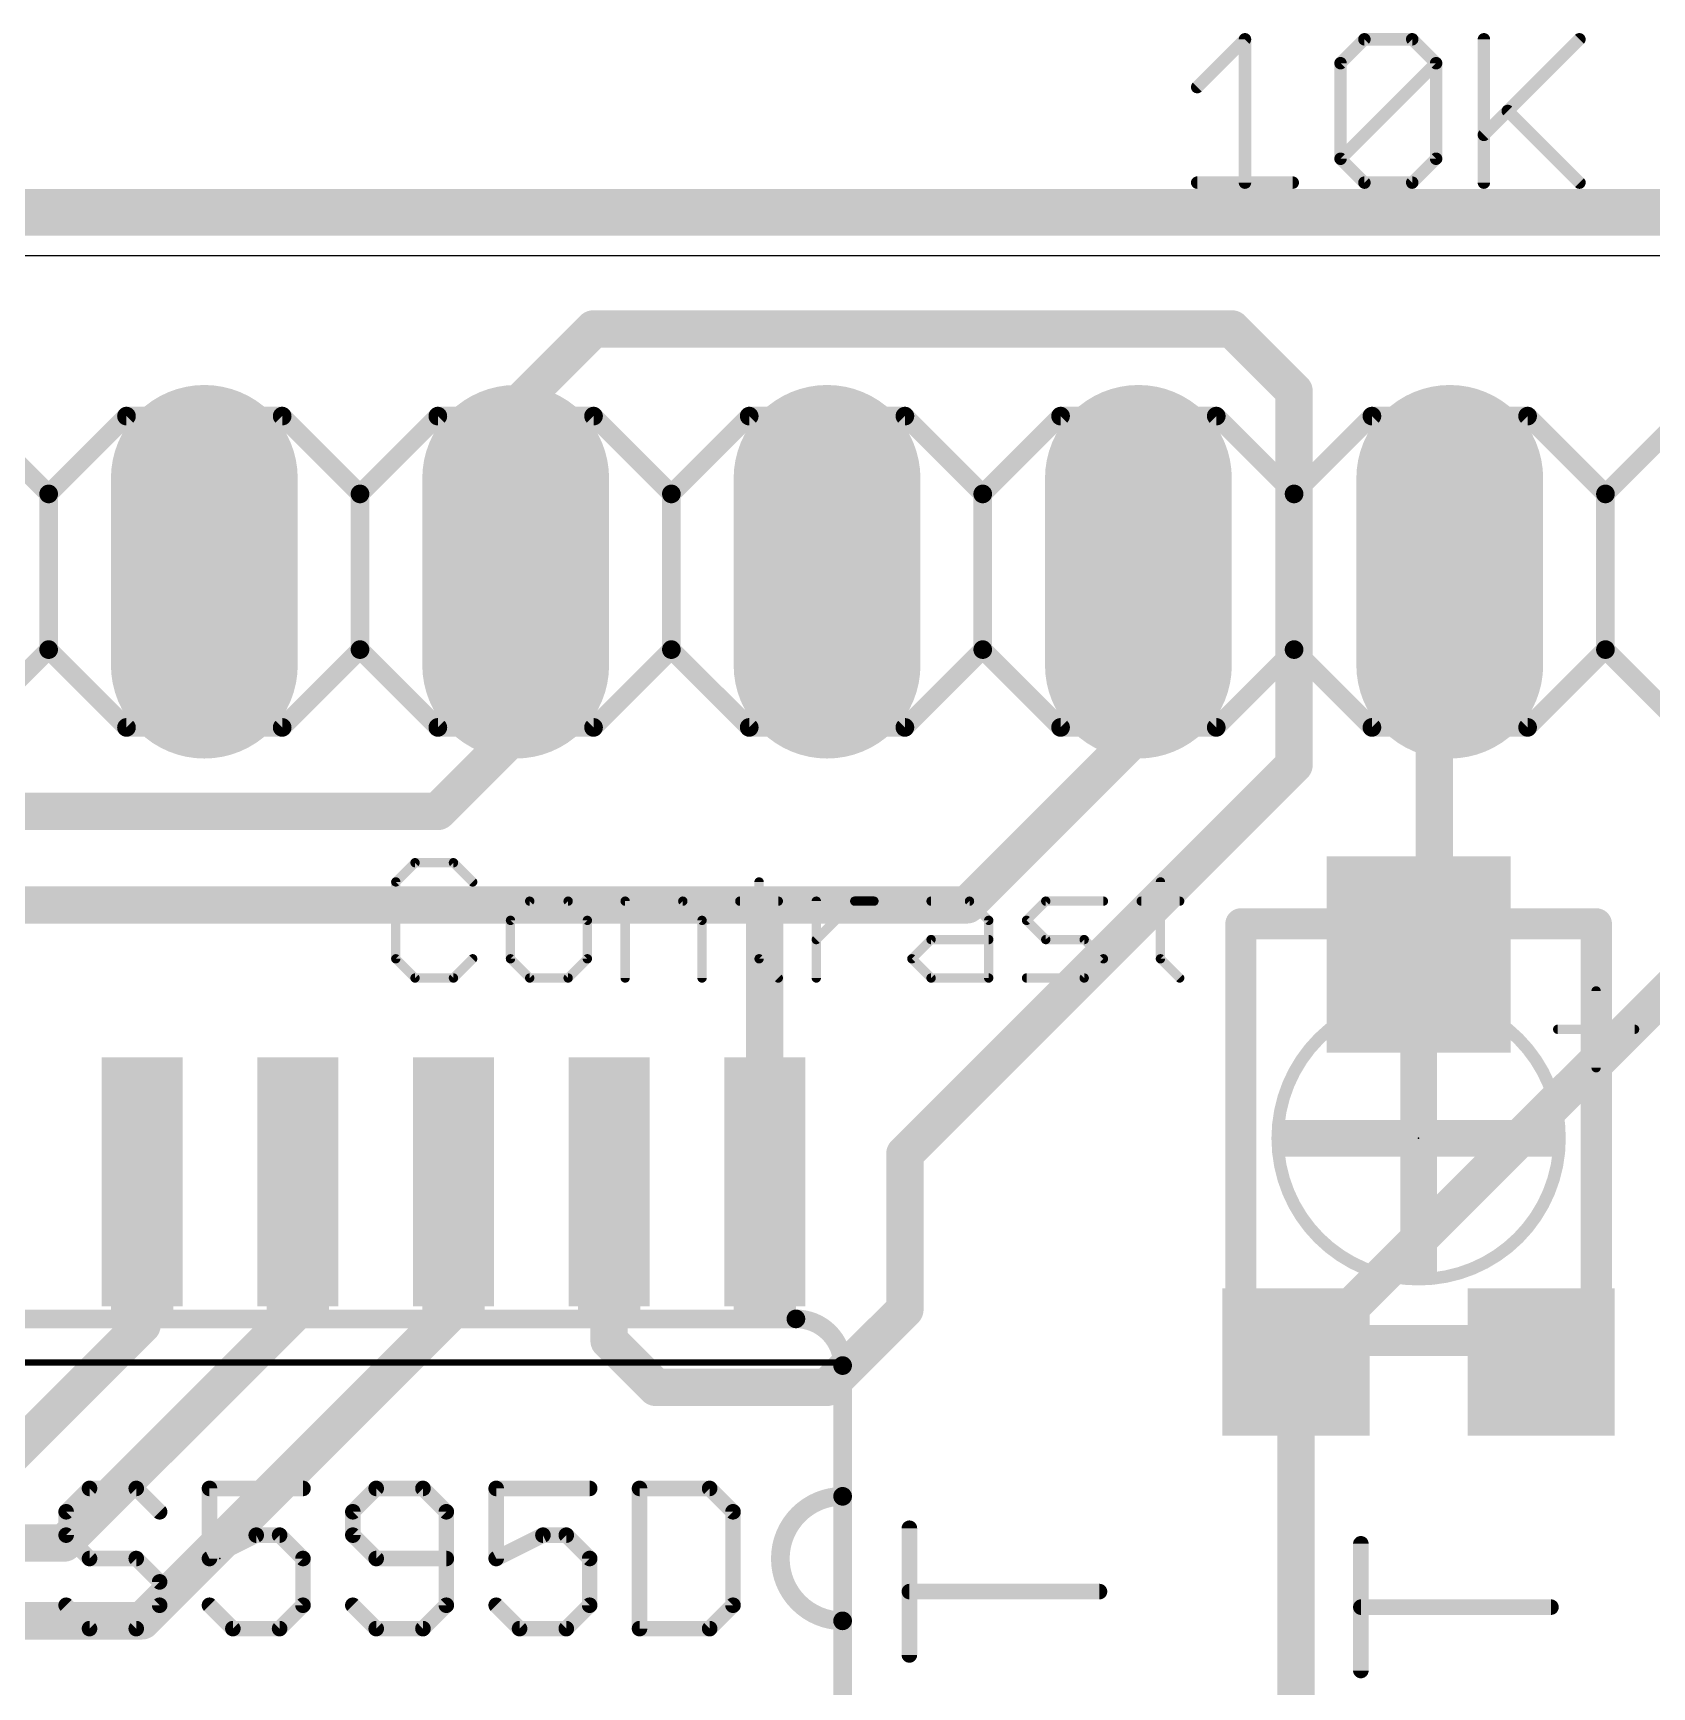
# Model space of a CAD drawing. Extents: x -4.4 to 50.7, y -2.2 to 26.3.
# Drawn here: x 25.53 to 38.73, y 10.64 to 24.13 of the extents above; entities that cross this region are included whole.
import ezdxf

# ---------------------------------------------------------------- set-up
doc = ezdxf.new("R2010")
doc.units = 0
for name, color, linetype in [('1', 12, 'CONTINUOUS'), ('16', 132, 'CONTINUOUS'), ('17', 110, 'CONTINUOUS'), ('20', 53, 'CONTINUOUS'), ('21', 253, 'CONTINUOUS'), ('23', 53, 'CONTINUOUS'), ('27', 253, 'CONTINUOUS'), ('51', 253, 'CONTINUOUS')]:
    doc.layers.add(name, color=color, linetype=linetype)

# ---------------------------------------------------------------- blocks, each defined once
blk = doc.blocks.new('RECT')
blk.add_solid([(-0.5, -0.5), (0.5, -0.5), (-0.5, 0.5), (0.5, 0.5)])
blk = doc.blocks.new('LONGP100')
at = {"const_width": 1}
blk.add_lwpolyline([(-0.5, 0), (0.5, 0)], dxfattribs=at)
at = {"const_width": 0.5}
for points in [[(-0.5, 0.25, 1), (-0.5, -0.25)], [(0.5, -0.25, 1), (0.5, 0.25)]]:
    blk.add_lwpolyline(points, format="xyb", dxfattribs=at)

msp = doc.modelspace()

# ---------------------------------------------------------------- linework, layer by layer
at = {"layer": '1'}
for points, const_width in [([(50.165, 22.733), (-1.397, 22.733)], 0.254), ([(29.464, 21.082), (30.099, 21.717)], 0.3048), ([(30.099, 21.717), (35.306, 21.717)], 0.3048), ([(35.306, 21.717), (35.814, 21.209)], 0.3048), ([(35.814, 21.209), (35.814, 18.161)], 0.3048), ([(29.464, 19.7358), (29.464, 21.082)], 0.3048), ([(29.464, 18.415), (29.464, 19.7358)], 0.3048), ([(34.417, 19.558), (34.544, 19.685)], 0.3048), ([(34.544, 19.685), (34.544, 19.7358)], 0.3048), ([(36.957, 19.685), (37.0332, 19.685)], 0.3048), ([(36.957, 16.74), (36.957, 19.685)], 0.3048), ([(37.0332, 19.685), (37.084, 19.7358)], 0.3048), ([(34.544, 19.431), (34.417, 19.558)], 0.3048), ([(34.544, 18.415), (34.544, 19.431)], 0.3048), ([(28.829, 17.78), (29.464, 18.415)], 0.3048), ([(33.147, 17.018), (34.544, 18.415)], 0.3048), ([(35.814, 18.161), (32.639, 14.986)], 0.3048), ([(15.875, 17.78), (28.829, 17.78)], 0.3048), ([(19.812, 17.018), (31.496, 17.018)], 0.3048), ([(31.496, 17.018), (33.147, 17.018)], 0.3048), ([(31.496, 17.018), (31.496, 14.7574)], 0.3048), ([(36.83, 16.613), (36.957, 16.74)], 0.3048), ([(35.83, 13.288), (39.052, 16.51)], 0.3048), ([(32.639, 14.986), (32.639, 13.716)], 0.3048), ([(26.416, 13.589), (26.416, 14.7574)], 0.3048), ([(27.686, 13.716), (27.686, 14.7574)], 0.3048), ([(28.956, 13.716), (28.956, 14.7574)], 0.3048), ([(30.226, 13.462), (30.226, 14.7574)], 0.3048), ([(25.781, 11.811), (27.686, 13.716)], 0.3048), ([(26.416, 11.176), (28.956, 13.716)], 0.3048), ([(32.639, 13.716), (32.004, 13.081)], 0.3048), ([(25.273, 12.446), (26.416, 13.589)], 0.3048), ([(30.607, 13.081), (30.226, 13.462)], 0.3048), ([(35.83, 8.525), (35.83, 13.288)], 0.3048), ([(32.004, 13.081), (30.607, 13.081)], 0.3048), ([(12.7, 11.811), (25.781, 11.811)], 0.3048), ([(11.684, 11.176), (26.416, 11.176)], 0.3048)]:
    msp.add_lwpolyline(points, dxfattribs=dict(at, const_width=const_width))
at = {"layer": '1', "const_width": 0.1524}
for points in [[(30.099, 21.7932, 1), (30.099, 21.6408)], [(30.1529, 21.6631, 1), (30.0451, 21.7709)], [(35.3599, 21.7709, 1), (35.2521, 21.6631)], [(35.306, 21.6408, 1), (35.306, 21.7932)], [(35.8902, 21.209, 1), (35.7378, 21.209)], [(35.7601, 21.1551, 1), (35.8679, 21.2629)], [(29.5402, 21.082, 1), (29.3878, 21.082)], [(29.4101, 21.1359, 1), (29.5179, 21.0281)], [(29.5402, 19.7358, 1), (29.3878, 19.7358)], [(34.6202, 19.7358, 1), (34.4678, 19.7358)], [(34.5979, 19.6311, 1), (34.4901, 19.7389)], [(36.957, 19.7612, 1), (36.957, 19.6088)], [(37.0332, 19.685, 1), (36.8808, 19.685)], [(37.1379, 19.6819, 1), (37.0301, 19.7897)], [(37.0332, 19.6088, 1), (37.0332, 19.7612)], [(29.3878, 19.7358, 1), (29.5402, 19.7358)], [(34.4709, 19.6119, 1), (34.3631, 19.5041)], [(34.4678, 19.685, 1), (34.6202, 19.685)], [(36.9793, 19.7389, 1), (37.0871, 19.6311)], [(34.3631, 19.6119, 1), (34.4709, 19.5041)], [(34.6202, 19.431, 1), (34.4678, 19.431)], [(34.4901, 19.3771, 1), (34.5979, 19.4849)], [(29.3878, 18.415, 1), (29.5402, 18.415)], [(29.5179, 18.3611, 1), (29.4101, 18.4689)], [(34.4678, 18.415, 1), (34.6202, 18.415)], [(34.5979, 18.3611, 1), (34.4901, 18.4689)], [(35.7378, 18.161, 1), (35.8902, 18.161)], [(35.8679, 18.1071, 1), (35.7601, 18.2149)], [(28.7751, 17.8339, 1), (28.8829, 17.7261)], [(28.829, 17.7038, 1), (28.829, 17.8562)], [(31.496, 17.0942, 1), (31.496, 16.9418)], [(31.5722, 17.018, 1), (31.4198, 17.018)], [(31.496, 16.9418, 1), (31.496, 17.0942)], [(33.0931, 17.0719, 1), (33.2009, 16.9641)], [(33.147, 16.9418, 1), (33.147, 17.0942)], [(37.0109, 16.6861, 1), (36.9031, 16.7939)], [(36.7761, 16.6669, 1), (36.8839, 16.5591)], [(36.8808, 16.74, 1), (37.0332, 16.74)], [(32.7152, 14.986, 1), (32.5628, 14.986)], [(32.5851, 15.0399, 1), (32.6929, 14.9321)], [(26.4922, 14.7574, 1), (26.3398, 14.7574)], [(27.7622, 14.7574, 1), (27.6098, 14.7574)], [(29.0322, 14.7574, 1), (28.8798, 14.7574)], [(30.3022, 14.7574, 1), (30.1498, 14.7574)], [(31.4198, 14.7574, 1), (31.5722, 14.7574)], [(27.6098, 13.716, 1), (27.7622, 13.716)], [(27.7399, 13.6621, 1), (27.6321, 13.7699)], [(28.8798, 13.716, 1), (29.0322, 13.716)], [(29.0099, 13.6621, 1), (28.9021, 13.7699)], [(32.5628, 13.716, 1), (32.7152, 13.716)], [(32.6929, 13.6621, 1), (32.5851, 13.7699)], [(26.3398, 13.589, 1), (26.4922, 13.589)], [(26.4699, 13.5351, 1), (26.3621, 13.6429)], [(30.2799, 13.5159, 1), (30.1721, 13.4081)], [(30.1498, 13.462, 1), (30.3022, 13.462)], [(35.9062, 13.288, 1), (35.7538, 13.288)], [(35.7761, 13.3419, 1), (35.8839, 13.2341)], [(30.607, 13.1572, 1), (30.607, 13.0048)], [(32.004, 13.0048, 1), (32.004, 13.1572)], [(30.5531, 13.0271, 1), (30.6609, 13.1349)], [(31.9501, 13.1349, 1), (32.0579, 13.0271)], [(25.7271, 11.8649, 1), (25.8349, 11.7571)], [(25.781, 11.7348, 1), (25.781, 11.8872)], [(26.3621, 11.2299, 1), (26.4699, 11.1221)], [(26.416, 11.0998, 1), (26.416, 11.2522)]]:
    msp.add_lwpolyline(points, format="xyb", dxfattribs=at)
at = {"layer": '16', "const_width": 0.254}
msp.add_lwpolyline([(50.292, 22.606), (-0.635, 22.606)], dxfattribs=at)
at = {"layer": '20'}
msp.add_line((50.15, 22.314), (0.005, 22.314), dxfattribs=at)
at = {"layer": '21'}
for points, const_width in [([(25.019, 21.0058), (25.654, 20.3708)], 0.1524), ([(25.654, 20.3708), (26.289, 21.0058)], 0.1524), ([(26.289, 21.0058), (27.559, 21.0058)], 0.1524), ([(28.194, 20.3708), (27.559, 21.0058)], 0.1524), ([(28.194, 20.3708), (28.829, 21.0058)], 0.1524), ([(28.829, 21.0058), (30.099, 21.0058)], 0.1524), ([(30.099, 21.0058), (30.734, 20.3708)], 0.1524), ([(30.734, 20.3708), (31.369, 21.0058)], 0.1524), ([(31.369, 21.0058), (32.639, 21.0058)], 0.1524), ([(32.639, 21.0058), (33.274, 20.3708)], 0.1524), ([(33.274, 20.3708), (33.909, 21.0058)], 0.1524), ([(33.909, 21.0058), (35.179, 21.0058)], 0.1524), ([(35.814, 20.3708), (35.179, 21.0058)], 0.1524), ([(35.814, 20.3708), (36.449, 21.0058)], 0.1524), ([(36.449, 21.0058), (37.719, 21.0058)], 0.1524), ([(37.719, 21.0058), (38.354, 20.3708)], 0.1524), ([(38.354, 20.3708), (38.989, 21.0058)], 0.1524), ([(25.654, 19.1008), (25.654, 20.3708)], 0.1524), ([(28.194, 19.1008), (28.194, 20.3708)], 0.1524), ([(30.734, 19.1008), (30.734, 20.3708)], 0.1524), ([(33.274, 19.1008), (33.274, 20.3708)], 0.1524), ([(35.814, 19.1008), (35.814, 20.3708)], 0.1524), ([(38.354, 19.1008), (38.354, 20.3708)], 0.1524), ([(25.654, 19.1008), (25.019, 18.4658)], 0.1524), ([(26.289, 18.4658), (25.654, 19.1008)], 0.1524), ([(27.559, 18.4658), (28.194, 19.1008)], 0.1524), ([(28.829, 18.4658), (28.194, 19.1008)], 0.1524), ([(30.734, 19.1008), (30.099, 18.4658)], 0.1524), ([(31.369, 18.4658), (30.734, 19.1008)], 0.1524), ([(33.274, 19.1008), (32.639, 18.4658)], 0.1524), ([(33.909, 18.4658), (33.274, 19.1008)], 0.1524), ([(35.179, 18.4658), (35.814, 19.1008)], 0.1524), ([(36.449, 18.4658), (35.814, 19.1008)], 0.1524), ([(38.354, 19.1008), (37.719, 18.4658)], 0.1524), ([(38.989, 18.4658), (38.354, 19.1008)], 0.1524), ([(27.559, 18.4658), (26.289, 18.4658)], 0.1524), ([(30.099, 18.4658), (28.829, 18.4658)], 0.1524), ([(32.639, 18.4658), (31.369, 18.4658)], 0.1524), ([(35.179, 18.4658), (33.909, 18.4658)], 0.1524), ([(37.719, 18.4658), (36.449, 18.4658)], 0.1524), ([(28.6429, 17.3617), (28.4861, 17.2049)], 0.0762), ([(28.9564, 17.3617), (28.6429, 17.3617)], 0.0762), ([(29.1132, 17.2049), (28.9564, 17.3617)], 0.0762), ([(28.4861, 17.2049), (28.4861, 16.5779)], 0.0762), ([(31.4494, 17.2049), (31.4494, 16.5779)], 0.0762), ([(34.7237, 17.2049), (34.7237, 16.5779)], 0.0762), ([(29.5784, 17.0482), (29.4216, 16.8914)], 0.0762), ([(29.8919, 17.0482), (29.5784, 17.0482)], 0.0762), ([(30.0487, 16.8914), (29.8919, 17.0482)], 0.0762), ([(30.3571, 16.4211), (30.3571, 17.0482)], 0.0762), ([(30.3571, 17.0482), (30.8274, 17.0482)], 0.0762), ([(30.8274, 17.0482), (30.9842, 16.8914)], 0.0762), ([(31.2927, 17.0482), (31.6062, 17.0482)], 0.0762), ([(31.9163, 16.4211), (31.9163, 17.0482)], 0.0762), ([(31.9163, 16.7346), (32.2299, 17.0482)], 0.0762), ([(32.2299, 17.0482), (32.3866, 17.0482)], 0.0762), ([(32.8527, 17.0482), (33.1662, 17.0482)], 0.0762), ([(33.1662, 17.0482), (33.323, 16.8914)], 0.0762), ([(33.6315, 16.8914), (33.7882, 17.0482)], 0.0762), ([(33.7882, 17.0482), (34.2585, 17.0482)], 0.0762), ([(34.567, 17.0482), (34.8805, 17.0482)], 0.0762), ([(29.4216, 16.8914), (29.4216, 16.5779)], 0.0762), ([(30.0487, 16.5779), (30.0487, 16.8914)], 0.0762), ([(30.9842, 16.8914), (30.9842, 16.4211)], 0.0762), ([(33.323, 16.8914), (33.323, 16.4211)], 0.0762), ([(33.7882, 16.7346), (33.6315, 16.8914)], 0.0762), ([(35.38, 14.713), (35.38, 16.863)], 0.254), ([(35.38, 16.863), (35.98, 16.863)], 0.254), ([(38.28, 16.863), (37.68, 16.863)], 0.254), ([(38.28, 14.713), (38.28, 16.863)], 0.254), ([(32.6959, 16.5779), (32.8527, 16.7346)], 0.0762), ([(32.8527, 16.7346), (33.323, 16.7346)], 0.0762), ([(34.1018, 16.7346), (33.7882, 16.7346)], 0.0762), ([(34.2585, 16.5779), (34.1018, 16.7346)], 0.0762), ([(28.4861, 16.5779), (28.6429, 16.4211)], 0.0762), ([(28.9564, 16.4211), (29.1132, 16.5779)], 0.0762), ([(29.4216, 16.5779), (29.5784, 16.4211)], 0.0762), ([(29.8919, 16.4211), (30.0487, 16.5779)], 0.0762), ([(31.4494, 16.5779), (31.6062, 16.4211)], 0.0762), ([(32.8527, 16.4211), (32.6959, 16.5779)], 0.0762), ([(34.1018, 16.4211), (34.2585, 16.5779)], 0.0762), ([(34.7237, 16.5779), (34.8805, 16.4211)], 0.0762), ([(28.6429, 16.4211), (28.9564, 16.4211)], 0.0762), ([(29.5784, 16.4211), (29.8919, 16.4211)], 0.0762), ([(33.323, 16.4211), (32.8527, 16.4211)], 0.0762), ([(33.6315, 16.4211), (34.1018, 16.4211)], 0.0762), ([(38.2781, 16.3159), (38.2781, 15.6889)], 0.0762), ([(37.9646, 16.0024), (38.5917, 16.0024)], 0.0762), ([(31.75, 13.6398), (22.352, 13.6398)], 0.1524), ([(32.131, 13.2842), (21.971, 13.2842)], 0.0508), ([(32.131, 12.192), (32.131, 13.2588)], 0.1524), ([(32.131, 11.176), (32.131, 12.192)], 0.1524), ([(32.6758, 10.8977), (32.6758, 11.9315)], 0.127), ([(36.3588, 10.7707), (36.3588, 11.8045)], 0.127), ([(34.2265, 11.4146), (32.6758, 11.4146)], 0.127), ([(37.9095, 11.2876), (36.3588, 11.2876)], 0.127), ([(32.131, 10.1092), (32.131, 11.176)], 0.1524)]:
    msp.add_lwpolyline(points, dxfattribs=dict(at, const_width=const_width))
for points, const_width in [([(26.289, 21.0439, 1), (26.289, 20.9677)], 0.0762), ([(26.3159, 20.9789, 1), (26.2621, 21.0327)], 0.0762), ([(27.5859, 21.0327, 1), (27.5321, 20.9789)], 0.0762), ([(27.559, 20.9677, 1), (27.559, 21.0439)], 0.0762), ([(28.829, 21.0439, 1), (28.829, 20.9677)], 0.0762), ([(28.8559, 20.9789, 1), (28.8021, 21.0327)], 0.0762), ([(30.1259, 21.0327, 1), (30.0721, 20.9789)], 0.0762), ([(30.099, 20.9677, 1), (30.099, 21.0439)], 0.0762), ([(31.369, 21.0439, 1), (31.369, 20.9677)], 0.0762), ([(31.3959, 20.9789, 1), (31.3421, 21.0327)], 0.0762), ([(32.6659, 21.0327, 1), (32.6121, 20.9789)], 0.0762), ([(32.639, 20.9677, 1), (32.639, 21.0439)], 0.0762), ([(33.909, 21.0439, 1), (33.909, 20.9677)], 0.0762), ([(33.9359, 20.9789, 1), (33.8821, 21.0327)], 0.0762), ([(35.2059, 21.0327, 1), (35.1521, 20.9789)], 0.0762), ([(35.179, 20.9677, 1), (35.179, 21.0439)], 0.0762), ([(36.449, 21.0439, 1), (36.449, 20.9677)], 0.0762), ([(36.4759, 20.9789, 1), (36.4221, 21.0327)], 0.0762), ([(37.7459, 21.0327, 1), (37.6921, 20.9789)], 0.0762), ([(37.719, 20.9677, 1), (37.719, 21.0439)], 0.0762), ([(25.6921, 20.3708, 1), (25.6159, 20.3708)], 0.0762), ([(25.6271, 20.3977, 1), (25.6809, 20.3439)], 0.0762), ([(25.6271, 20.3439, 1), (25.6809, 20.3977)], 0.0762), ([(28.2321, 20.3708, 1), (28.1559, 20.3708)], 0.0762), ([(28.1671, 20.3977, 1), (28.2209, 20.3439)], 0.0762), ([(28.1671, 20.3439, 1), (28.2209, 20.3977)], 0.0762), ([(30.7721, 20.3708, 1), (30.6959, 20.3708)], 0.0762), ([(30.7071, 20.3977, 1), (30.7609, 20.3439)], 0.0762), ([(30.7071, 20.3439, 1), (30.7609, 20.3977)], 0.0762), ([(33.3121, 20.3708, 1), (33.2359, 20.3708)], 0.0762), ([(33.2471, 20.3977, 1), (33.3009, 20.3439)], 0.0762), ([(33.2471, 20.3439, 1), (33.3009, 20.3977)], 0.0762), ([(35.8521, 20.3708, 1), (35.7759, 20.3708)], 0.0762), ([(35.7871, 20.3977, 1), (35.8409, 20.3439)], 0.0762), ([(35.7871, 20.3439, 1), (35.8409, 20.3977)], 0.0762), ([(38.3921, 20.3708, 1), (38.3159, 20.3708)], 0.0762), ([(38.3271, 20.3977, 1), (38.3809, 20.3439)], 0.0762), ([(38.3271, 20.3439, 1), (38.3809, 20.3977)], 0.0762), ([(25.6809, 19.1277, 1), (25.6271, 19.0739)], 0.0762), ([(25.6809, 19.0739, 1), (25.6271, 19.1277)], 0.0762), ([(28.2209, 19.1277, 1), (28.1671, 19.0739)], 0.0762), ([(28.2209, 19.0739, 1), (28.1671, 19.1277)], 0.0762), ([(30.7609, 19.1277, 1), (30.7071, 19.0739)], 0.0762), ([(30.7609, 19.0739, 1), (30.7071, 19.1277)], 0.0762), ([(33.3009, 19.1277, 1), (33.2471, 19.0739)], 0.0762), ([(33.3009, 19.0739, 1), (33.2471, 19.1277)], 0.0762), ([(35.8409, 19.1277, 1), (35.7871, 19.0739)], 0.0762), ([(35.8409, 19.0739, 1), (35.7871, 19.1277)], 0.0762), ([(38.3809, 19.1277, 1), (38.3271, 19.0739)], 0.0762), ([(38.3809, 19.0739, 1), (38.3271, 19.1277)], 0.0762), ([(25.6159, 19.1008, 1), (25.6921, 19.1008)], 0.0762), ([(28.1559, 19.1008, 1), (28.2321, 19.1008)], 0.0762), ([(30.6959, 19.1008, 1), (30.7721, 19.1008)], 0.0762), ([(33.2359, 19.1008, 1), (33.3121, 19.1008)], 0.0762), ([(35.7759, 19.1008, 1), (35.8521, 19.1008)], 0.0762), ([(38.3159, 19.1008, 1), (38.3921, 19.1008)], 0.0762), ([(26.289, 18.5039, 1), (26.289, 18.4277)], 0.0762), ([(26.2621, 18.4389, 1), (26.3159, 18.4927)], 0.0762), ([(27.5321, 18.4927, 1), (27.5859, 18.4389)], 0.0762), ([(27.559, 18.4277, 1), (27.559, 18.5039)], 0.0762), ([(28.829, 18.5039, 1), (28.829, 18.4277)], 0.0762), ([(28.8021, 18.4389, 1), (28.8559, 18.4927)], 0.0762), ([(30.0721, 18.4927, 1), (30.1259, 18.4389)], 0.0762), ([(30.099, 18.4277, 1), (30.099, 18.5039)], 0.0762), ([(31.369, 18.5039, 1), (31.369, 18.4277)], 0.0762), ([(31.3421, 18.4389, 1), (31.3959, 18.4927)], 0.0762), ([(32.6121, 18.4927, 1), (32.6659, 18.4389)], 0.0762), ([(32.639, 18.4277, 1), (32.639, 18.5039)], 0.0762), ([(33.909, 18.5039, 1), (33.909, 18.4277)], 0.0762), ([(33.8821, 18.4389, 1), (33.9359, 18.4927)], 0.0762), ([(35.1521, 18.4927, 1), (35.2059, 18.4389)], 0.0762), ([(35.179, 18.4277, 1), (35.179, 18.5039)], 0.0762), ([(36.449, 18.5039, 1), (36.449, 18.4277)], 0.0762), ([(36.4221, 18.4389, 1), (36.4759, 18.4927)], 0.0762), ([(37.6921, 18.4927, 1), (37.7459, 18.4389)], 0.0762), ([(37.719, 18.4277, 1), (37.719, 18.5039)], 0.0762), ([(28.6429, 17.3808, 1), (28.6429, 17.3427)], 0.0381), ([(28.6563, 17.3482, 1), (28.6294, 17.3752)], 0.0381), ([(28.9699, 17.3752, 1), (28.9429, 17.3482)], 0.0381), ([(28.9564, 17.3427, 1), (28.9564, 17.3808)], 0.0381), ([(28.5052, 17.2049, 1), (28.4671, 17.2049)], 0.0381), ([(28.4726, 17.2184, 1), (28.4996, 17.1915)], 0.0381), ([(29.0997, 17.1915, 1), (29.1266, 17.2184)], 0.0381), ([(31.4685, 17.2049, 1), (31.4304, 17.2049)], 0.0381), ([(34.7428, 17.2049, 1), (34.7047, 17.2049)], 0.0381), ([(29.5784, 17.0672, 1), (29.5784, 17.0291)], 0.0381), ([(29.5919, 17.0347, 1), (29.5649, 17.0616)], 0.0381), ([(29.9054, 17.0616, 1), (29.8784, 17.0347)], 0.0381), ([(29.8919, 17.0291, 1), (29.8919, 17.0672)], 0.0381), ([(30.3571, 17.0672, 1), (30.3571, 17.0291)], 0.0381), ([(30.3762, 17.0482, 1), (30.3381, 17.0482)], 0.0381), ([(30.8409, 17.0616, 1), (30.814, 17.0347)], 0.0381), ([(30.8274, 17.0291, 1), (30.8274, 17.0672)], 0.0381), ([(31.2927, 17.0672, 1), (31.2927, 17.0291)], 0.0381), ([(31.6062, 17.0291, 1), (31.6062, 17.0672)], 0.0381), ([(31.9354, 17.0482, 1), (31.8973, 17.0482)], 0.0381), ([(32.2299, 17.0672, 1), (32.2299, 17.0291)], 0.0381), ([(32.2433, 17.0347, 1), (32.2164, 17.0616)], 0.0381), ([(32.3866, 17.0291, 1), (32.3866, 17.0672)], 0.0381), ([(32.8527, 17.0672, 1), (32.8527, 17.0291)], 0.0381), ([(33.1797, 17.0616, 1), (33.1528, 17.0347)], 0.0381), ([(33.1662, 17.0291, 1), (33.1662, 17.0672)], 0.0381), ([(33.7882, 17.0672, 1), (33.7882, 17.0291)], 0.0381), ([(33.8017, 17.0347, 1), (33.7747, 17.0616)], 0.0381), ([(34.2585, 17.0291, 1), (34.2585, 17.0672)], 0.0381), ([(34.567, 17.0672, 1), (34.567, 17.0291)], 0.0381), ([(34.8805, 17.0291, 1), (34.8805, 17.0672)], 0.0381), ([(29.4407, 16.8914, 1), (29.4026, 16.8914)], 0.0381), ([(29.4081, 16.9049, 1), (29.4351, 16.8779)], 0.0381), ([(30.0677, 16.8914, 1), (30.0296, 16.8914)], 0.0381), ([(30.0352, 16.8779, 1), (30.0622, 16.9049)], 0.0381), ([(31.0033, 16.8914, 1), (30.9652, 16.8914)], 0.0381), ([(30.9707, 16.8779, 1), (30.9977, 16.9049)], 0.0381), ([(33.3421, 16.8914, 1), (33.304, 16.8914)], 0.0381), ([(33.3095, 16.8779, 1), (33.3365, 16.9049)], 0.0381), ([(33.6449, 16.9049, 1), (33.618, 16.8779)], 0.0381), ([(33.618, 16.9049, 1), (33.6449, 16.8779)], 0.0381), ([(35.4435, 16.863, 1), (35.3165, 16.863)], 0.127), ([(35.38, 16.9265, 1), (35.38, 16.7995)], 0.127), ([(35.98, 16.7995, 1), (35.98, 16.9265)], 0.127), ([(37.68, 16.9265, 1), (37.68, 16.7995)], 0.127), ([(38.3435, 16.863, 1), (38.2165, 16.863)], 0.127), ([(38.28, 16.7995, 1), (38.28, 16.9265)], 0.127), ([(31.9029, 16.7481, 1), (31.9298, 16.7212)], 0.0381), ([(32.8527, 16.7537, 1), (32.8527, 16.7156)], 0.0381), ([(32.8662, 16.7212, 1), (32.8392, 16.7481)], 0.0381), ([(33.323, 16.7156, 1), (33.323, 16.7537)], 0.0381), ([(33.7882, 16.7537, 1), (33.7882, 16.7156)], 0.0381), ([(33.7747, 16.7212, 1), (33.8017, 16.7481)], 0.0381), ([(34.1152, 16.7481, 1), (34.0883, 16.7212)], 0.0381), ([(34.1018, 16.7156, 1), (34.1018, 16.7537)], 0.0381), ([(28.4996, 16.5913, 1), (28.4726, 16.5644)], 0.0381), ([(29.1266, 16.5644, 1), (29.0997, 16.5913)], 0.0381), ([(29.4351, 16.5913, 1), (29.4081, 16.5644)], 0.0381), ([(30.0622, 16.5644, 1), (30.0352, 16.5913)], 0.0381), ([(31.4629, 16.5913, 1), (31.436, 16.5644)], 0.0381), ([(32.7094, 16.5913, 1), (32.6825, 16.5644)], 0.0381), ([(32.6825, 16.5913, 1), (32.7094, 16.5644)], 0.0381), ([(34.272, 16.5644, 1), (34.245, 16.5913)], 0.0381), ([(34.245, 16.5644, 1), (34.272, 16.5913)], 0.0381), ([(34.7372, 16.5913, 1), (34.7103, 16.5644)], 0.0381), ([(28.4671, 16.5779, 1), (28.5052, 16.5779)], 0.0381), ([(29.4026, 16.5779, 1), (29.4407, 16.5779)], 0.0381), ([(30.0296, 16.5779, 1), (30.0677, 16.5779)], 0.0381), ([(31.4304, 16.5779, 1), (31.4685, 16.5779)], 0.0381), ([(34.7047, 16.5779, 1), (34.7428, 16.5779)], 0.0381), ([(28.6429, 16.4401, 1), (28.6429, 16.402)], 0.0381), ([(28.6294, 16.4076, 1), (28.6563, 16.4346)], 0.0381), ([(28.9429, 16.4346, 1), (28.9699, 16.4076)], 0.0381), ([(28.9564, 16.402, 1), (28.9564, 16.4401)], 0.0381), ([(29.5784, 16.4401, 1), (29.5784, 16.402)], 0.0381), ([(29.5649, 16.4076, 1), (29.5919, 16.4346)], 0.0381), ([(29.8784, 16.4346, 1), (29.9054, 16.4076)], 0.0381), ([(29.8919, 16.402, 1), (29.8919, 16.4401)], 0.0381), ([(30.3381, 16.4211, 1), (30.3762, 16.4211)], 0.0381), ([(30.9652, 16.4211, 1), (31.0033, 16.4211)], 0.0381), ([(31.5927, 16.4076, 1), (31.6197, 16.4346)], 0.0381), ([(31.8973, 16.4211, 1), (31.9354, 16.4211)], 0.0381), ([(32.8527, 16.4401, 1), (32.8527, 16.402)], 0.0381), ([(32.8392, 16.4076, 1), (32.8662, 16.4346)], 0.0381), ([(33.304, 16.4211, 1), (33.3421, 16.4211)], 0.0381), ([(33.323, 16.402, 1), (33.323, 16.4401)], 0.0381), ([(33.6315, 16.4401, 1), (33.6315, 16.402)], 0.0381), ([(34.0883, 16.4346, 1), (34.1152, 16.4076)], 0.0381), ([(34.1018, 16.402, 1), (34.1018, 16.4401)], 0.0381), ([(34.867, 16.4076, 1), (34.894, 16.4346)], 0.0381), ([(38.2972, 16.3159, 1), (38.2591, 16.3159)], 0.0381), ([(37.9646, 16.0215, 1), (37.9646, 15.9834)], 0.0381), ([(38.5917, 15.9834, 1), (38.5917, 16.0215)], 0.0381), ([(38.2591, 15.6889, 1), (38.2972, 15.6889)], 0.0381), ([(35.3165, 14.713, 1), (35.4435, 14.713)], 0.127), ([(38.2165, 14.713, 1), (38.3435, 14.713)], 0.127), ([(32.131, 13.2588, 0.4142), (31.75, 13.6398)], 0.1524), ([(31.75, 13.6779, 1), (31.75, 13.6017)], 0.0762), ([(31.75, 13.6017, 1), (31.75, 13.6779)], 0.0762), ([(32.1691, 13.2588, 1), (32.0929, 13.2588)], 0.0762), ([(32.0929, 13.2588, 1), (32.1691, 13.2588)], 0.0762), ([(32.131, 13.2715, 1), (32.131, 13.2969)], 0.0254), ([(32.131, 12.192, 1), (32.131, 11.176)], 0.1524), ([(32.1691, 12.192, 1), (32.0929, 12.192)], 0.0762), ([(32.0929, 12.192, 1), (32.1691, 12.192)], 0.0762), ([(32.131, 12.1539, 1), (32.131, 12.2301)], 0.0762), ([(32.7075, 11.9315, 1), (32.644, 11.9315)], 0.0635), ([(36.3905, 11.8045, 1), (36.327, 11.8045)], 0.0635), ([(32.6758, 11.4464, 1), (32.6758, 11.3829)], 0.0635), ([(34.2265, 11.3829, 1), (34.2265, 11.4464)], 0.0635), ([(36.3588, 11.3194, 1), (36.3588, 11.2559)], 0.0635), ([(37.9095, 11.2559, 1), (37.9095, 11.3194)], 0.0635), ([(32.1691, 11.176, 1), (32.0929, 11.176)], 0.0762), ([(32.0929, 11.176, 1), (32.1691, 11.176)], 0.0762), ([(32.131, 11.1379, 1), (32.131, 11.2141)], 0.0762), ([(32.644, 10.8977, 1), (32.7075, 10.8977)], 0.0635), ([(36.327, 10.7707, 1), (36.3905, 10.7707)], 0.0635)]:
    msp.add_lwpolyline(points, format="xyb", dxfattribs=dict(at, const_width=const_width))
at = {"layer": '23'}
for p in [(36.83, 15.113), (27.051, 11.684)]:
    msp.add_point(p, dxfattribs=at)
at = {"layer": '27'}
for points, const_width in [([(35.0236, 23.6904), (35.4134, 24.0802)], 0.1016), ([(35.4134, 24.0802), (35.4134, 22.9108)], 0.1016), ([(36.193, 23.8853), (36.3879, 24.0802)], 0.1016), ([(36.3879, 24.0802), (36.7777, 24.0802)], 0.1016), ([(36.7777, 24.0802), (36.9726, 23.8853)], 0.1016), ([(37.3624, 24.0802), (37.3624, 22.9108)], 0.1016), ([(37.3624, 23.3006), (38.142, 24.0802)], 0.1016), ([(36.193, 23.1057), (36.193, 23.8853)], 0.1016), ([(36.193, 23.1057), (36.9726, 23.8853)], 0.1016), ([(36.9726, 23.8853), (36.9726, 23.1057)], 0.1016), ([(37.5573, 23.4955), (38.142, 22.9108)], 0.1016), ([(36.3879, 22.9108), (36.193, 23.1057)], 0.1016), ([(36.9726, 23.1057), (36.7777, 22.9108)], 0.1016), ([(35.0236, 22.9108), (35.8032, 22.9108)], 0.1016), ([(36.7777, 22.9108), (36.3879, 22.9108)], 0.1016), ([(25.9874, 12.2565), (25.7967, 12.0658)], 0.127), ([(26.3687, 12.2565), (25.9874, 12.2565)], 0.127), ([(26.5593, 12.0658), (26.3687, 12.2565)], 0.127), ([(27.7287, 12.2565), (26.9661, 12.2565)], 0.127), ([(26.9661, 12.2565), (26.9661, 11.6845)], 0.127), ([(28.3261, 12.2565), (28.1355, 12.0658)], 0.127), ([(28.7075, 12.2565), (28.3261, 12.2565)], 0.127), ([(28.8981, 12.0658), (28.7075, 12.2565)], 0.127), ([(30.0675, 12.2565), (29.3049, 12.2565)], 0.127), ([(29.3049, 12.2565), (29.3049, 11.6845)], 0.127), ([(30.4743, 12.2565), (30.4743, 11.1125)], 0.127), ([(31.0463, 12.2565), (30.4743, 12.2565)], 0.127), ([(31.2369, 12.0658), (31.0463, 12.2565)], 0.127), ([(25.7967, 12.0658), (25.7967, 11.8752)], 0.127), ([(28.1355, 12.0658), (28.1355, 11.8752)], 0.127), ([(28.8981, 11.3032), (28.8981, 12.0658)], 0.127), ([(31.2369, 11.3032), (31.2369, 12.0658)], 0.127), ([(25.7967, 11.8752), (25.9874, 11.6845)], 0.127), ([(26.9661, 11.6845), (27.3474, 11.8752)], 0.127), ([(27.3474, 11.8752), (27.5381, 11.8752)], 0.127), ([(27.5381, 11.8752), (27.7287, 11.6845)], 0.127), ([(28.1355, 11.8752), (28.3261, 11.6845)], 0.127), ([(29.3049, 11.6845), (29.6862, 11.8752)], 0.127), ([(29.6862, 11.8752), (29.8769, 11.8752)], 0.127), ([(29.8769, 11.8752), (30.0675, 11.6845)], 0.127), ([(25.9874, 11.6845), (26.3687, 11.6845)], 0.127), ([(26.3687, 11.6845), (26.5593, 11.4938)], 0.127), ([(27.7287, 11.6845), (27.7287, 11.3032)], 0.127), ([(28.3261, 11.6845), (28.8981, 11.6845)], 0.127), ([(30.0675, 11.6845), (30.0675, 11.3032)], 0.127), ([(26.5593, 11.4938), (26.5593, 11.3032)], 0.127), ([(25.9874, 11.1125), (25.7967, 11.3032)], 0.127), ([(26.5593, 11.3032), (26.3687, 11.1125)], 0.127), ([(27.1568, 11.1125), (26.9661, 11.3032)], 0.127), ([(27.7287, 11.3032), (27.5381, 11.1125)], 0.127), ([(28.1355, 11.3032), (28.3261, 11.1125)], 0.127), ([(28.7075, 11.1125), (28.8981, 11.3032)], 0.127), ([(29.4955, 11.1125), (29.3049, 11.3032)], 0.127), ([(30.0675, 11.3032), (29.8769, 11.1125)], 0.127), ([(31.0463, 11.1125), (31.2369, 11.3032)], 0.127), ([(26.3687, 11.1125), (25.9874, 11.1125)], 0.127), ([(27.5381, 11.1125), (27.1568, 11.1125)], 0.127), ([(28.3261, 11.1125), (28.7075, 11.1125)], 0.127), ([(29.8769, 11.1125), (29.4955, 11.1125)], 0.127), ([(30.4743, 11.1125), (31.0463, 11.1125)], 0.127)]:
    msp.add_lwpolyline(points, dxfattribs=dict(at, const_width=const_width))
for points, const_width in [([(35.4388, 24.0802, 1), (35.388, 24.0802)], 0.0508), ([(35.4314, 24.0622, 1), (35.3954, 24.0982)], 0.0508), ([(36.3879, 24.1056, 1), (36.3879, 24.0548)], 0.0508), ([(36.4059, 24.0622, 1), (36.3699, 24.0982)], 0.0508), ([(36.7957, 24.0982, 1), (36.7597, 24.0622)], 0.0508), ([(36.7777, 24.0548, 1), (36.7777, 24.1056)], 0.0508), ([(37.3878, 24.0802, 1), (37.337, 24.0802)], 0.0508), ([(38.16, 24.0622, 1), (38.124, 24.0982)], 0.0508), ([(36.175, 23.9033, 1), (36.211, 23.8673)], 0.0508), ([(36.2184, 23.8853, 1), (36.1676, 23.8853)], 0.0508), ([(36.998, 23.8853, 1), (36.9472, 23.8853)], 0.0508), ([(36.9906, 23.8673, 1), (36.9546, 23.9033)], 0.0508), ([(36.9546, 23.8673, 1), (36.9906, 23.9033)], 0.0508), ([(35.0056, 23.7084, 1), (35.0416, 23.6724)], 0.0508), ([(37.5753, 23.5135, 1), (37.5393, 23.4775)], 0.0508), ([(37.3444, 23.3186, 1), (37.3804, 23.2826)], 0.0508), ([(36.211, 23.1237, 1), (36.175, 23.0877)], 0.0508), ([(36.175, 23.1237, 1), (36.211, 23.0877)], 0.0508), ([(36.1676, 23.1057, 1), (36.2184, 23.1057)], 0.0508), ([(36.9472, 23.1057, 1), (36.998, 23.1057)], 0.0508), ([(36.9906, 23.0877, 1), (36.9546, 23.1237)], 0.0508), ([(35.0236, 22.9362, 1), (35.0236, 22.8854)], 0.0508), ([(35.8032, 22.8854, 1), (35.8032, 22.9362)], 0.0508), ([(36.3879, 22.9362, 1), (36.3879, 22.8854)], 0.0508), ([(36.3699, 22.8928, 1), (36.4059, 22.9288)], 0.0508), ([(36.7597, 22.9288, 1), (36.7957, 22.8928)], 0.0508), ([(36.7777, 22.8854, 1), (36.7777, 22.9362)], 0.0508), ([(38.124, 22.8928, 1), (38.16, 22.9288)], 0.0508), ([(35.388, 22.9108, 1), (35.4388, 22.9108)], 0.0508), ([(37.337, 22.9108, 1), (37.3878, 22.9108)], 0.0508), ([(25.9874, 12.2882, 1), (25.9874, 12.2247)], 0.0635), ([(26.0098, 12.234, 1), (25.9649, 12.2789)], 0.0635), ([(26.3911, 12.2789, 1), (26.3462, 12.234)], 0.0635), ([(26.3687, 12.2247, 1), (26.3687, 12.2882)], 0.0635), ([(26.9661, 12.2882, 1), (26.9661, 12.2247)], 0.0635), ([(26.9978, 12.2565, 1), (26.9343, 12.2565)], 0.0635), ([(27.7287, 12.2247, 1), (27.7287, 12.2882)], 0.0635), ([(28.3261, 12.2882, 1), (28.3261, 12.2247)], 0.0635), ([(28.3486, 12.234, 1), (28.3037, 12.2789)], 0.0635), ([(28.7299, 12.2789, 1), (28.685, 12.234)], 0.0635), ([(28.7075, 12.2247, 1), (28.7075, 12.2882)], 0.0635), ([(29.3049, 12.2882, 1), (29.3049, 12.2247)], 0.0635), ([(29.3366, 12.2565, 1), (29.2731, 12.2565)], 0.0635), ([(30.0675, 12.2247, 1), (30.0675, 12.2882)], 0.0635), ([(30.506, 12.2565, 1), (30.4425, 12.2565)], 0.0635), ([(30.4743, 12.2882, 1), (30.4743, 12.2247)], 0.0635), ([(31.0687, 12.2789, 1), (31.0238, 12.234)], 0.0635), ([(31.0463, 12.2247, 1), (31.0463, 12.2882)], 0.0635), ([(25.8284, 12.0658, 1), (25.7649, 12.0658)], 0.0635), ([(25.7742, 12.0883, 1), (25.8191, 12.0434)], 0.0635), ([(26.5369, 12.0434, 1), (26.5818, 12.0883)], 0.0635), ([(28.1672, 12.0658, 1), (28.1037, 12.0658)], 0.0635), ([(28.113, 12.0883, 1), (28.1579, 12.0434)], 0.0635), ([(28.9299, 12.0658, 1), (28.8664, 12.0658)], 0.0635), ([(28.8757, 12.0434, 1), (28.9206, 12.0883)], 0.0635), ([(31.2687, 12.0658, 1), (31.2052, 12.0658)], 0.0635), ([(31.2145, 12.0434, 1), (31.2594, 12.0883)], 0.0635), ([(25.8191, 11.8976, 1), (25.7742, 11.8527)], 0.0635), ([(25.7649, 11.8752, 1), (25.8284, 11.8752)], 0.0635), ([(27.3474, 11.9069, 1), (27.3474, 11.8434)], 0.0635), ([(27.3616, 11.8468, 1), (27.3332, 11.9035)], 0.0635), ([(27.5605, 11.8976, 1), (27.5156, 11.8527)], 0.0635), ([(27.5381, 11.8434, 1), (27.5381, 11.9069)], 0.0635), ([(28.1037, 11.8752, 1), (28.1672, 11.8752)], 0.0635), ([(28.1579, 11.8976, 1), (28.113, 11.8527)], 0.0635), ([(29.6862, 11.9069, 1), (29.6862, 11.8434)], 0.0635), ([(29.7004, 11.8468, 1), (29.672, 11.9035)], 0.0635), ([(29.8993, 11.8976, 1), (29.8544, 11.8527)], 0.0635), ([(29.8769, 11.8434, 1), (29.8769, 11.9069)], 0.0635), ([(25.9874, 11.7162, 1), (25.9874, 11.6527)], 0.0635), ([(26.3911, 11.7069, 1), (26.3462, 11.662)], 0.0635), ([(26.3687, 11.6527, 1), (26.3687, 11.7162)], 0.0635), ([(26.9519, 11.7129, 1), (26.9803, 11.6561)], 0.0635), ([(27.7605, 11.6845, 1), (27.697, 11.6845)], 0.0635), ([(28.3261, 11.7162, 1), (28.3261, 11.6527)], 0.0635), ([(28.8981, 11.6527, 1), (28.8981, 11.7162)], 0.0635), ([(29.2907, 11.7129, 1), (29.3191, 11.6561)], 0.0635), ([(30.0993, 11.6845, 1), (30.0358, 11.6845)], 0.0635), ([(25.9649, 11.662, 1), (26.0098, 11.7069)], 0.0635), ([(26.9343, 11.6845, 1), (26.9978, 11.6845)], 0.0635), ([(27.7063, 11.662, 1), (27.7512, 11.7069)], 0.0635), ([(28.3037, 11.662, 1), (28.3486, 11.7069)], 0.0635), ([(29.2731, 11.6845, 1), (29.3366, 11.6845)], 0.0635), ([(30.0451, 11.662, 1), (30.09, 11.7069)], 0.0635), ([(26.5911, 11.4938, 1), (26.5276, 11.4938)], 0.0635), ([(26.5369, 11.4714, 1), (26.5818, 11.5163)], 0.0635), ([(25.8191, 11.3256, 1), (25.7742, 11.2807)], 0.0635), ([(26.5818, 11.2807, 1), (26.5369, 11.3256)], 0.0635), ([(26.9885, 11.3256, 1), (26.9436, 11.2807)], 0.0635), ([(27.7512, 11.2807, 1), (27.7063, 11.3256)], 0.0635), ([(28.1579, 11.3256, 1), (28.113, 11.2807)], 0.0635), ([(28.9206, 11.2807, 1), (28.8757, 11.3256)], 0.0635), ([(29.3273, 11.3256, 1), (29.2824, 11.2807)], 0.0635), ([(30.09, 11.2807, 1), (30.0451, 11.3256)], 0.0635), ([(31.2594, 11.2807, 1), (31.2145, 11.3256)], 0.0635), ([(26.5276, 11.3032, 1), (26.5911, 11.3032)], 0.0635), ([(27.697, 11.3032, 1), (27.7605, 11.3032)], 0.0635), ([(28.8664, 11.3032, 1), (28.9299, 11.3032)], 0.0635), ([(30.0358, 11.3032, 1), (30.0993, 11.3032)], 0.0635), ([(31.2052, 11.3032, 1), (31.2687, 11.3032)], 0.0635), ([(25.9874, 11.1443, 1), (25.9874, 11.0808)], 0.0635), ([(25.9649, 11.09, 1), (26.0098, 11.135)], 0.0635), ([(26.3462, 11.135, 1), (26.3911, 11.09)], 0.0635), ([(26.3687, 11.0808, 1), (26.3687, 11.1443)], 0.0635), ([(27.1568, 11.1443, 1), (27.1568, 11.0808)], 0.0635), ([(27.1343, 11.09, 1), (27.1792, 11.135)], 0.0635), ([(27.5156, 11.135, 1), (27.5605, 11.09)], 0.0635), ([(27.5381, 11.0808, 1), (27.5381, 11.1443)], 0.0635), ([(28.3261, 11.1443, 1), (28.3261, 11.0808)], 0.0635), ([(28.3037, 11.09, 1), (28.3486, 11.135)], 0.0635), ([(28.685, 11.135, 1), (28.7299, 11.09)], 0.0635), ([(28.7075, 11.0808, 1), (28.7075, 11.1443)], 0.0635), ([(29.4955, 11.1443, 1), (29.4955, 11.0808)], 0.0635), ([(29.4731, 11.09, 1), (29.518, 11.135)], 0.0635), ([(29.8544, 11.135, 1), (29.8993, 11.09)], 0.0635), ([(29.8769, 11.0808, 1), (29.8769, 11.1443)], 0.0635), ([(30.4425, 11.1125, 1), (30.506, 11.1125)], 0.0635), ([(30.4743, 11.1443, 1), (30.4743, 11.0808)], 0.0635), ([(31.0238, 11.135, 1), (31.0687, 11.09)], 0.0635), ([(31.0463, 11.0808, 1), (31.0463, 11.1443)], 0.0635)]:
    msp.add_lwpolyline(points, format="xyb", dxfattribs=dict(at, const_width=const_width))
at = {"layer": '51', "const_width": 0.254}
for points in [[(35.38, 16.863), (35.38, 13.463)], [(38.28, 16.863), (35.38, 16.863)], [(38.28, 13.463), (38.28, 16.863)], [(35.38, 13.463), (38.28, 13.463)]]:
    msp.add_lwpolyline(points, dxfattribs=at)
at = {"layer": '51'}
for points, const_width in [([(35.4435, 16.863, 1), (35.3165, 16.863)], 0.127), ([(35.38, 16.9265, 1), (35.38, 16.7995)], 0.127), ([(38.3435, 16.863, 1), (38.2165, 16.863)], 0.127), ([(38.28, 16.7995, 1), (38.28, 16.9265)], 0.127), ([(36.83, 13.963, 1), (36.83, 16.263, 1), (36.83, 13.963)], 0.1016), ([(35.38, 13.5265, 1), (35.38, 13.3995)], 0.127), ([(35.3165, 13.463, 1), (35.4435, 13.463)], 0.127), ([(38.2165, 13.463, 1), (38.3435, 13.463)], 0.127), ([(38.28, 13.3995, 1), (38.28, 13.5265)], 0.127)]:
    msp.add_lwpolyline(points, format="xyb", dxfattribs=dict(at, const_width=const_width))

# ---------------------------------------------------------------- block references
at = {"layer": '1'}
for p, xscale, yscale in [((36.83, 16.613), 1.5, 1.6), ((35.83, 13.288), 1.2, 1.2), ((37.83, 13.288), 1.2, 1.2)]:
    msp.add_blockref('RECT', p, dxfattribs=dict(at, xscale=xscale, yscale=yscale))
at = {"layer": '1', "xscale": 0.6604, "yscale": 2.032, "rotation": 180}
for p in [(26.416, 14.7574), (27.686, 14.7574), (28.956, 14.7574), (30.226, 14.7574), (31.496, 14.7574)]:
    msp.add_blockref('RECT', p, dxfattribs=at)
at = {"layer": '17', "xscale": 1.524, "yscale": 1.524, "rotation": 270}
for p in [(26.924, 19.7358), (26.924, 19.7358), (29.464, 19.7358), (29.464, 19.7358), (32.004, 19.7358), (32.004, 19.7358), (34.544, 19.7358), (34.544, 19.7358), (37.084, 19.7358), (37.084, 19.7358)]:
    msp.add_blockref('LONGP100', p, dxfattribs=at)
at = {"layer": '51', "xscale": 0.508, "rotation": 180}
for p, yscale in [((26.924, 19.7358), 0.508), ((29.464, 19.7358), 0.508), ((32.004, 19.7358), 0.508), ((34.544, 19.7358), 0.508), ((37.084, 19.7358), 0.508), ((26.416, 14.2113), 1.143), ((27.686, 14.2113), 1.143), ((28.956, 14.1859), 1.143), ((30.226, 14.2113), 1.143), ((31.496, 14.2113), 1.143)]:
    msp.add_blockref('RECT', p, dxfattribs=dict(at, yscale=yscale))
at = {"layer": '51'}
for xscale, yscale in [(0.3, 2.3), (2.3, 0.3)]:
    msp.add_blockref('RECT', (36.83, 15.113), dxfattribs=dict(at, xscale=xscale, yscale=yscale))

doc.saveas('drawing.dxf')
